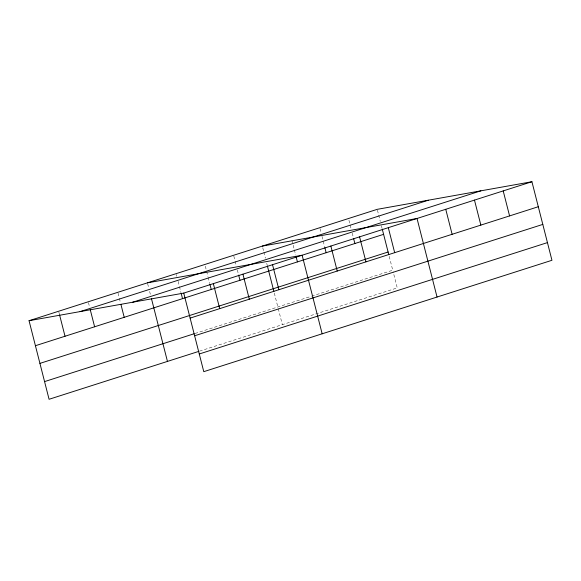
<?xml version="1.0" encoding="UTF-8"?>
<svg xmlns="http://www.w3.org/2000/svg" width="581" height="581" viewBox="0 0 581 581"><rect width="100%" height="100%" fill="white"/><g stroke="black" fill="none" stroke-linecap="round" stroke-linejoin="round"><path stroke-width="0.44" stroke-dasharray="2.9 2.18" d="M195.056 333.465L310.799 296.441M311.641 296.165L392.741 270.223L388.987 255.48M199.559 351.135L397.251 287.9L393.17 271.908M377.447 210.199L380.301 221.405M381.397 225.719L382.058 228.304M348.941 220.25L351.135 228.87M352.239 233.177L353.335 237.491M319.993 228.573L321.097 232.887M321.976 236.336L324.612 246.678M291.931 240.352L294.131 248.973M294.349 249.837L295.664 255.008M262.765 247.818L263.643 251.261M263.868 252.125L265.401 258.16M266.723 263.331L267.158 265.059M274.312 293.1L277.849 306.979M278.277 308.664L282.351 324.656M233.823 256.141L234.92 260.455M235.138 261.312L236.242 265.626M237.338 269.933L238.435 274.247M205.318 266.192L206.415 270.506M206.633 271.363L207.954 276.534M208.172 277.398L209.712 283.434M176.377 274.515L176.813 276.244M178.135 281.415L179.231 285.729M179.449 286.586L180.989 292.621M147.647 283.71L148.751 288.016M149.629 291.466L150.508 294.916M118.052 293.173L119.156 297.487M119.374 298.351L120.47 302.657M88.457 302.643L89.561 306.95M58.863 312.106L59.306 313.834"/><path stroke-width="0.87" d="M29.05 320.712L377.222 209.334L531.927 181.722L551.95 260.288L203.778 371.666L183.749 293.1L29.05 320.712L49.073 399.278L198.717 351.411M80.098 311.605L428.277 200.227M132.7 302.214L480.872 190.837M183.749 293.1L531.927 181.722M35.419 345.717L383.598 234.339M39.929 363.386L388.101 252.009M190.125 318.105L538.297 206.727M44.57 381.601L194.207 333.734M194.628 335.782L542.807 224.404M199.268 353.989L547.447 242.611M262.329 246.09L417.027 218.478L437.05 297.044M147.429 282.845L302.127 255.233L322.157 333.799M503.204 190.917L509.573 215.914M474.474 200.104L480.85 225.101M445.75 209.291L452.127 234.296M388.304 227.665L394.673 252.67M382.276 229.168L388.769 254.616M359.581 236.859L365.95 261.857M353.553 238.355L354.875 243.526M330.858 246.046L337.227 271.044M324.83 247.542L326.152 252.713M296.107 256.729L297.421 261.9M272.533 264.704L278.909 289.701M267.383 265.916L273.869 291.371M242.938 274.167L249.314 299.171M238.66 275.111L239.975 280.282M213.343 283.637L219.72 308.634M209.93 284.298L211.252 289.469M181.207 293.485L182.528 298.656M151.387 298.365L167.451 361.404M120.913 304.379L124.211 317.313M90.215 309.535L94.616 326.783M59.523 314.699L65.021 336.246"/></g></svg>
